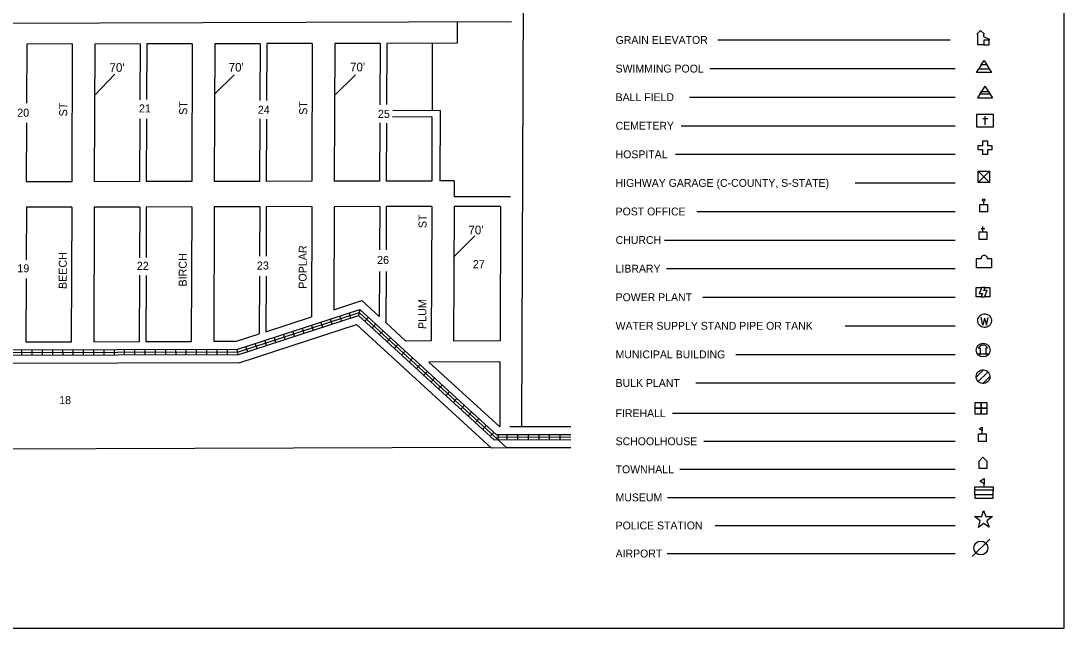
# Model space of a CAD drawing. Extents: x 474165 to 550757, y 15874479 to 16597406.
# Drawn here: x 528545 to 531802, y 15896486 to 15898383 of the extents above; entities that cross this region are included whole.
import ezdxf

# ---------------------------------------------------------------- set-up
doc = ezdxf.new("R2010")
doc.units = 0
for name, color, linetype in [('L10', 7, 'Continuous'), ('L13', 7, 'Continuous'), ('L18', 7, 'Continuous'), ('L2', 7, 'Continuous'), ('L23', 7, 'Continuous'), ('L5', 7, 'Continuous'), ('L9', 7, 'Continuous')]:
    doc.layers.add(name, color=color, linetype=linetype)

msp = doc.modelspace()

# ---------------------------------------------------------------- linework, layer by layer
at = {"layer": 'L10'}
for p, q in [((531552.8, 15898341.3), (531553, 15898341.5)), ((531568.2, 15898307.9), (531568.2, 15898322.9)), ((531551.3, 15898307.9), (531568.2, 15898307.9)), ((531543.6, 15898245.3), (531536, 15898233.3)), ((531560.7, 15898245.3), (531568.3, 15898233.3)), ((531555.1, 15898179), (531531.7, 15898142.6)), ((531555.1, 15898179), (531578.5, 15898142.6)), ((531531.7, 15898142.6), (531578.5, 15898142.6)), ((531548.7, 15898078.2), (531564.1, 15898078.2)), ((531556.1, 15898058.3), (531556.1, 15898084.7)), ((531548.2, 15898008.3), (531548.3, 15898008.3)), ((531533.8, 15897993.8), (531533.8, 15897993.8)), ((531533.6, 15897878.4), (531569, 15897913.3)), ((531533.6, 15897913.3), (531569, 15897878.4)), ((531551.2, 15897809.4), (531551.2, 15897819.4)), ((531549, 15897723.8), (531549, 15897740.7)), ((531543.2, 15897734.5), (531555.1, 15897734.5)), ((531563.3, 15897640), (531563.3, 15897640)), ((531555.7, 15897550), (531544.9, 15897550)), ((531543.3, 15897521.3), (531554.1, 15897521.3)), ((531548.5, 15897432.7), (531543.5, 15897457.1)), ((531554, 15897454.1), (531548.5, 15897432.7)), ((531554, 15897454.1), (531559.5, 15897432.7)), ((531559.5, 15897432.7), (531564.9, 15897456.6)), ((531535, 15897360.2), (531534.9, 15897360.2)), ((531540.9, 15897360.2), (531535, 15897360.2)), ((531541, 15897344.3), (531540.9, 15897360.2)), ((531563.4, 15897360.3), (531557.9, 15897360.3)), ((531557.9, 15897360.3), (531557.9, 15897344.3)), ((531563.2, 15897360.3), (531563.2, 15897360.3)), ((531537, 15897344.3), (531537, 15897344.3)), ((531537, 15897341.8), (531537, 15897344.3)), ((531537, 15897344.3), (531541, 15897344.3)), ((531561.9, 15897341.8), (531537, 15897341.8)), ((531557.9, 15897344.3), (531561.9, 15897344.3)), ((531561.9, 15897344.3), (531561.9, 15897341.8)), ((531527.7, 15897269.8), (531550.7, 15897292.7)), ((531534.2, 15897256.3), (531564.6, 15897286.2)), ((531548.7, 15897250.3), (531570.6, 15897272.3)), ((531546.6, 15897093.5), (531546.6, 15897102.5)), ((531523.3, 15896928), (531523.4, 15896928.1)), ((531552.8, 15896928.1), (531552.8, 15896936.7)), ((531523.3, 15896902.7), (531523.3, 15896917.3)), ((531515.6, 15896710.4), (531569.9, 15896764.7))]:
    msp.add_line(p, q, dxfattribs=at)
for points in [[(531529.9, 15898341.3), (531541.3, 15898352.7), (531553.3, 15898341.3), (531550.8, 15898341.3), (531550.8, 15898334.1), (531568.2, 15898325.8), (531568.2, 15898322.9), (531551.3, 15898322.9), (531551.3, 15898307.9), (531532.4, 15898307.9), (531532.4, 15898341.3)], [(531552.2, 15898258.7), (531560.7, 15898245.3), (531543.6, 15898245.3)], [(531536, 15898233.3), (531568.3, 15898233.3), (531575.6, 15898221.9), (531528.8, 15898221.9)], [(531544.2, 15898162), (531566, 15898162), (531571.4, 15898153.6), (531538.7, 15898153.6)], [(531528.8, 15898051.8), (531581.5, 15898051.8), (531581.5, 15898090.7), (531528.7, 15898090.7)], [(531533.8, 15897993.8), (531548.2, 15897993.9), (531548.2, 15898008.3), (531562.7, 15898008.3), (531562.7, 15897993.9), (531577.1, 15897993.9), (531577.1, 15897979.9), (531562.7, 15897979.9), (531562.7, 15897965.5), (531548.2, 15897965.5), (531548.2, 15897979.9), (531533.8, 15897979.9)], [(531533.6, 15897878.4), (531533.6, 15897913.3), (531569, 15897913.3), (531569, 15897878.4)], [(531539.2, 15897786), (531539.2, 15897809.4), (531563.1, 15897809.4), (531563.2, 15897786)], [(531537.3, 15897699.9), (531537.3, 15897723.8), (531560.7, 15897723.8), (531560.8, 15897699.9)], [(531527.8, 15897550), (531544.9, 15897550), (531537.4, 15897531.3), (531547.7, 15897531.3), (531543.3, 15897521.3), (531527.8, 15897521.3)], [(531555.7, 15897550), (531570.4, 15897550), (531570.4, 15897521.3), (531554.1, 15897521.3), (531562.1, 15897540.9), (531551.7, 15897540.9)], [(531525, 15897172.9), (531525, 15897190.8), (531543, 15897190.8), (531543, 15897172.9)], [(531543, 15897172.9), (531543, 15897190.8), (531561.4, 15897190.8), (531561.4, 15897172.9)], [(531525, 15897155), (531525, 15897172.9), (531543, 15897172.9), (531543, 15897155)], [(531543, 15897155), (531543, 15897172.9), (531561.4, 15897172.9), (531561.4, 15897155)], [(531534.6, 15897069.6), (531534.6, 15897093.5), (531558.5, 15897093.5), (531558.5, 15897069.6)], [(531537.1, 15897108.5), (531546.5, 15897114), (531546.6, 15897102.5)], [(531536.6, 15896984.7), (531536.6, 15897008.1), (531549, 15897020), (531560.5, 15897008.1), (531560.5, 15896984.7)], [(531523.3, 15896928.1), (531581.2, 15896928.1), (531581.2, 15896917.3), (531523.3, 15896917.3)], [(531539, 15896945.7), (531552.8, 15896953.9), (531552.8, 15896936.7)], [(531523.3, 15896892.3), (531581.2, 15896892.3), (531581.2, 15896902.7), (531523.3, 15896902.7)], [(531522.6, 15896834.9), (531545, 15896835), (531551, 15896853.4), (531557.4, 15896835), (531578.9, 15896835), (531561.4, 15896821.5), (531568.4, 15896802.1), (531551, 15896813), (531534.5, 15896801.1), (531540.5, 15896821.5)]]:
    msp.add_lwpolyline(points, close=True, dxfattribs=at)
for points in [[(531542.8, 15897640), (531527.7, 15897640), (531527.7, 15897613.1), (531576.7, 15897613.1), (531576.7, 15897640), (531563.3, 15897640)], [(531581.2, 15896902.7), (531581.2, 15896917.3)]]:
    msp.add_lwpolyline(points, dxfattribs=at)
for centre, radius in [((531551.2, 15897823.2), 3.74), ((531549.5, 15897354.6), 21.4), ((531542, 15896736.8), 21.7)]:
    msp.add_circle(centre, radius, dxfattribs=at)
for centre, radius, start, end in [((531553, 15897640.3), 10.2, 358.3998, 181.5408), ((531549.1, 15897355.5), 14.9, 18.8132, 161.5784)]:
    msp.add_arc(centre, radius, start, end, dxfattribs=at)
for centre in [(531553.9, 15897446.6), (531549.2, 15897271.8)]:
    msp.add_ellipse(centre, major_axis=(10.7, -18.5), ratio=0.99935, dxfattribs=at)
at = {"layer": 'L13'}
for p, q in [((530720.9, 15898323.1), (531446.7, 15898323.1)), ((530695.8, 15898233.8), (531462.4, 15898233.8)), ((530632.6, 15898144.5), (531462.4, 15898144.6)), ((530606.3, 15898055.3), (531462.4, 15898055.3)), ((530588.4, 15897966), (531462.4, 15897966.1)), ((531149.4, 15897876.8), (531462.4, 15897876.8)), ((530655.2, 15897787.5), (531462.4, 15897787.6)), ((530555, 15897698.3), (531462.4, 15897698.3)), ((530561, 15897609), (531462.4, 15897609.1)), ((530674.3, 15897519.8), (531462.4, 15897519.8)), ((531119, 15897430.5), (531462.4, 15897430.6)), ((530777.6, 15897341.3), (531462.4, 15897341.3)), ((530652.3, 15897252), (531462.4, 15897252.1)), ((530579.5, 15897157.5), (531462.4, 15897157.6)), ((530677.3, 15897070), (531462.4, 15897070.1)), ((530602.1, 15896982.4), (531462.4, 15896982.4)), ((530563.9, 15896894.7), (531462.4, 15896894.7)), ((530713.1, 15896807.1), (531462.4, 15896807.1)), ((530562.7, 15896719.4), (531462.4, 15896719.4))]:
    msp.add_line(p, q, dxfattribs=at)
msp.add_lwpolyline([(531802.3, 15899790.8), (522315.8, 15899790.8), (522315.8, 15896486.5), (531802.3, 15896486.5)], close=True, dxfattribs=at)
at = {"layer": 'L18'}
for p, q in [((530076.4, 15898379.5), (528346.4, 15898373.9)), ((529907.5, 15898378.9), (529907.2, 15898312.9)), ((528563.5, 15898310.2), (528562.7, 15898125.7)), ((528705.5, 15898310.6), (528563.5, 15898310.2)), ((528705.5, 15898310.6), (528703.7, 15897880.6)), ((528775.4, 15898310.3), (528773.7, 15897880.3)), ((528917.4, 15898310.8), (528775.4, 15898310.3)), ((528917.4, 15898310.8), (528916.7, 15898136.5)), ((528938.1, 15898310.9), (528937.4, 15898137.6)), ((529080.1, 15898311.3), (528938.1, 15898310.9)), ((529080.1, 15898311.3), (529078.4, 15897881.3)), ((529150.1, 15898311), (529148.3, 15897881)), ((529292.1, 15898311.5), (529150.1, 15898311)), ((529292.1, 15898311.5), (529291.4, 15898133.7)), ((529312.8, 15898311.6), (529312.1, 15898133.6)), ((529454.8, 15898312), (529312.8, 15898311.6)), ((529454.8, 15898312), (529453, 15897882)), ((529524.8, 15898311.7), (529523, 15897881.7)), ((529666.8, 15898312.2), (529524.8, 15898311.7)), ((529666.8, 15898312.2), (529666, 15898120.9)), ((529687.4, 15898312.2), (529686.7, 15898121.9)), ((529907.2, 15898312.9), (529687.4, 15898312.2)), ((529829.4, 15898312.7), (529828.6, 15898102.7)), ((529853.6, 15898102.8), (529706.6, 15898102.3)), ((529853.6, 15898102.8), (529852.7, 15897882.8)), ((528562.4, 15898064.5), (528561.7, 15897880.2)), ((528916.5, 15898076.7), (528915.7, 15897880.8)), ((528937.2, 15898076.6), (528936.4, 15897880.8)), ((529291.1, 15898076.7), (529290.3, 15897881.5)), ((529311.8, 15898075.8), (529311, 15897881.6)), ((529665.8, 15898064), (529665, 15897882.2)), ((529686.4, 15898062.9), (529685.7, 15897882.2)), ((529828.5, 15898082.7), (529705.6, 15898082.3)), ((529828.5, 15898082.7), (529827.7, 15897882.7)), ((528703.7, 15897880.6), (528561.7, 15897880.2)), ((528915.7, 15897880.8), (528773.7, 15897880.3)), ((529078.4, 15897881.3), (528936.4, 15897880.8)), ((529290.3, 15897881.5), (529148.3, 15897881)), ((529453, 15897882), (529311, 15897881.6)), ((529665, 15897882.2), (529523, 15897881.7)), ((529827.7, 15897882.7), (529685.7, 15897882.2)), ((529898.3, 15897882.9), (529852.7, 15897882.8)), ((529898.3, 15897882.9), (529898.1, 15897833)), ((528704, 15897801.2), (528562, 15897800.8)), ((528704, 15897801.2), (528702.2, 15897379.7)), ((528915.9, 15897801.4), (528773.9, 15897800.9)), ((528915.9, 15897801.4), (528915.3, 15897643.3)), ((528936.6, 15897801.5), (528936, 15897644.2)), ((529078.6, 15897801.9), (528936.6, 15897801.5)), ((529078.6, 15897801.9), (529076.9, 15897380.4)), ((529148.6, 15897801.6), (529146.9, 15897381.1)), ((529290.6, 15897802.1), (529148.6, 15897801.6)), ((529290.6, 15897802.1), (529290, 15897648.1)), ((529311.3, 15897802.2), (529310.7, 15897648.3)), ((529453.3, 15897802.6), (529311.3, 15897802.2)), ((529453.3, 15897802.6), (529451.9, 15897458.2)), ((529523.3, 15897802.3), (529521.9, 15897480.9)), ((529665.3, 15897802.8), (529523.3, 15897802.3)), ((529665.3, 15897802.8), (529664.7, 15897667.6)), ((529685.9, 15897802.8), (529685.4, 15897667.3)), ((529827.9, 15897803.3), (529685.9, 15897802.8)), ((529827.9, 15897803.3), (529826.2, 15897383.3)), ((529897.9, 15897802.7), (529896.2, 15897383)), ((530042.9, 15897803.5), (529897.9, 15897803)), ((530074.1, 15897833.6), (529898.1, 15897833)), ((530042.9, 15897803.5), (530041.2, 15897383.5)), ((528562, 15897800.8), (528561.3, 15897636.3)), ((528773.9, 15897800.9), (528772.2, 15897379.9)), ((528561.1, 15897578.7), (528560.2, 15897379.2)), ((528915.1, 15897588.3), (528914.2, 15897380.4)), ((528935.7, 15897587.4), (528934.9, 15897380.5)), ((529289.7, 15897585.2), (529289, 15897405.2)), ((529310.4, 15897585.2), (529309.7, 15897412)), ((529664.4, 15897600.6), (529663.8, 15897459.3)), ((529685.1, 15897600.5), (529684.4, 15897440.5)), ((529521.9, 15897480.9), (529609.3, 15897509.3)), ((529609.3, 15897509.3), (529663.8, 15897459.3)), ((529309.7, 15897412), (529451.9, 15897458.2)), ((529226, 15897315.4), (529593.1, 15897434.7)), ((529593.1, 15897434.7), (530014.5, 15897048.6)), ((529684.4, 15897440.5), (529747.1, 15897383.1)), ((528702.2, 15897379.7), (528560.2, 15897379.2)), ((528914.2, 15897380.4), (528772.2, 15897379.9)), ((529076.9, 15897380.9), (528934.9, 15897380.5)), ((529215.5, 15897381.3), (529146.9, 15897381.1)), ((529215.5, 15897381.3), (529289, 15897405.2)), ((529826.2, 15897383.3), (529747.1, 15897383.1)), ((530041.2, 15897383.5), (529896.2, 15897383)), ((529226, 15897315.4), (527642, 15897310.3)), ((530040.9, 15897317.9), (529818.9, 15897317.3)), ((529818.9, 15897317.3), (530040.1, 15897114.6)), ((530040.9, 15897317.9), (530040.1, 15897114.6)), ((530262, 15897115.3), (530071.1, 15897114.7)), ((530262.2, 15897049.3), (530014.5, 15897048.6))]:
    msp.add_line(p, q, dxfattribs=at)
at = {"layer": 'L2'}
for p, q in [((530118.4, 15899566.4), (530108.1, 15897114.8)), ((530012.8, 15897050.1), (527551.7, 15897042.2))]:
    msp.add_line(p, q, dxfattribs=at)
at = {"layer": 'L23'}
for p, q in [((528838.6, 15898216.4), (528774.8, 15898149.7)), ((529210.6, 15898214.7), (529149.5, 15898153.5)), ((529589.6, 15898214.7), (529524.1, 15898149.2)), ((529962.5, 15897711.4), (529897.3, 15897647))]:
    msp.add_line(p, q, dxfattribs=at)
at = {"layer": 'L5'}
for p, q in [((529219.5, 15897356.4), (529603.2, 15897481)), ((529603.2, 15897481), (530030.4, 15897089.6)), ((529220.8, 15897348.4), (529601.2, 15897472)), ((529222, 15897340.4), (529599.2, 15897462.9)), ((529511, 15897450.8), (529515.8, 15897436.2)), ((529540.3, 15897460.3), (529545.1, 15897445.7)), ((529569.6, 15897469.8), (529574.3, 15897455.2)), ((529599.2, 15897462.9), (530024.2, 15897073.6)), ((529601.2, 15897472), (530062.1, 15897049.7)), ((529619, 15897445.1), (529629.5, 15897456.6)), ((529394, 15897412.8), (529398.7, 15897398.1)), ((529423.2, 15897422.3), (529428, 15897407.6)), ((529452.5, 15897431.8), (529457.3, 15897417.1)), ((529481.8, 15897441.3), (529486.5, 15897426.6)), ((529642, 15897424), (529652.6, 15897435.5)), ((529665.1, 15897402.9), (529675.6, 15897414.4)), ((529306.2, 15897384.2), (529310.9, 15897369.6)), ((529335.4, 15897393.7), (529340.2, 15897379.1)), ((529364.7, 15897403.2), (529369.5, 15897388.6)), ((529688.1, 15897381.8), (529698.7, 15897393.3)), ((529220.8, 15897348.4), (526525.7, 15897339.8)), ((529219.5, 15897356.4), (527610.2, 15897351.2)), ((528547, 15897354.2), (528547, 15897338.2)), ((528579.1, 15897354.3), (528579.1, 15897338.3)), ((528611.2, 15897354.5), (528611.2, 15897338.4)), ((528643.2, 15897354.6), (528643.3, 15897338.5)), ((528675.3, 15897354.7), (528675.4, 15897338.6)), ((528707.4, 15897354.8), (528707.4, 15897338.7)), ((528739.5, 15897354.9), (528739.5, 15897338.8)), ((528771.6, 15897355), (528771.6, 15897338.9)), ((528803.7, 15897355.1), (528803.7, 15897339)), ((528835.7, 15897355.2), (528835.8, 15897339.1)), ((528867.8, 15897355.3), (528867.9, 15897339.2)), ((528899.9, 15897355.4), (528899.9, 15897339.3)), ((528932, 15897355.5), (528932, 15897339.4)), ((528964.1, 15897355.6), (528964.1, 15897339.5)), ((528996.2, 15897355.7), (528996.2, 15897339.6)), ((529028.2, 15897355.8), (529028.3, 15897339.7)), ((529060.3, 15897355.9), (529060.4, 15897339.8)), ((529092.4, 15897356), (529092.4, 15897340)), ((529124.5, 15897356.1), (529124.5, 15897340.1)), ((529156.6, 15897356.2), (529156.6, 15897340.2)), ((529188.7, 15897356.3), (529188.7, 15897340.3)), ((529247.7, 15897365.2), (529252.4, 15897350.6)), ((529276.9, 15897374.7), (529281.7, 15897360.1)), ((529711.2, 15897360.7), (529721.7, 15897372.2)), ((529734.2, 15897339.6), (529744.8, 15897351.1)), ((529222, 15897340.4), (527610.1, 15897335.2)), ((529757.2, 15897318.4), (529767.8, 15897330)), ((529780.3, 15897297.3), (529790.8, 15897308.8)), ((529803.3, 15897276.2), (529813.9, 15897287.7)), ((529826.4, 15897255.1), (529836.9, 15897266.6)), ((529849.4, 15897234), (529860, 15897245.5)), ((529872.5, 15897212.9), (529883, 15897224.4)), ((529895.5, 15897191.8), (529906.1, 15897203.3)), ((529918.5, 15897170.6), (529929.1, 15897182.2)), ((529941.6, 15897149.5), (529952.1, 15897161)), ((529964.6, 15897128.4), (529975.2, 15897139.9)), ((529987.7, 15897107.3), (529998.2, 15897118.8)), ((530010.7, 15897086.2), (530021.3, 15897097.7)), ((530262.1, 15897090.3), (530030.4, 15897089.6)), ((530036.6, 15897073.3), (530036.6, 15897089.9)), ((530063.5, 15897073.4), (530063.5, 15897090)), ((530096.6, 15897073.5), (530096.6, 15897090.1)), ((530129.7, 15897073.6), (530129.7, 15897090.2)), ((530162.8, 15897073.7), (530162.8, 15897090.3)), ((530195.9, 15897073.8), (530195.9, 15897090.4)), ((530229.1, 15897073.9), (530229, 15897090.5)), ((530262.2, 15897074.3), (530024.2, 15897073.6)), ((530262.1, 15897082.3), (530030.4, 15897081.6)), ((530262.2, 15897050.3), (530062.1, 15897049.7))]:
    msp.add_line(p, q, dxfattribs=at)
for points in [[(529603.2, 15897481), (529599.2, 15897462.9)], [(529219.5, 15897356.4), (529222, 15897340.4)]]:
    msp.add_lwpolyline(points, dxfattribs=at)

# ---------------------------------------------------------------- texts
at = {"layer": 'L13'}
for s, rotation, p in [('GRAIN ELEVATOR', 0.0001, (530401.9, 15898310.8)), ('SWIMMING POOL', 0.0005, (530401.9, 15898221.5)), ('BALL FIELD', 0.0005, (530401.9, 15898132.3)), ('CEMETERY', 0.0005, (530401.9, 15898043)), ('HOSPITAL', 0.0005, (530401.9, 15897953.8)), ('HIGHWAY GARAGE (C-COUNTY, S-STATE)', 0.0005, (530401.9, 15897864.5)), ('POST OFFICE', 0.0005, (530401.9, 15897775.3)), ('CHURCH', 0.0005, (530401.9, 15897686.1)), ('LIBRARY', 0.0005, (530401.9, 15897596.8)), ('POWER PLANT', 0.0005, (530401.9, 15897507.5)), ('WATER SUPPLY STAND PIPE OR TANK', 0.0005, (530401.9, 15897418.3)), ('MUNICIPAL BUILDING', 0.0005, (530401.9, 15897329)), ('BULK PLANT', 0.0005, (530401.9, 15897239.8)), ('FIREHALL', 0.0005, (530401.9, 15897145.3)), ('SCHOOLHOUSE', 0.0005, (530401.9, 15897057.8)), ('TOWNHALL', 0.0005, (530401.9, 15896970.1)), ('MUSEUM', 0.0005, (530401.9, 15896882.5)), ('POLICE STATION', 0.0005, (530401.9, 15896794.8)), ('AIRPORT', 0.0005, (530401.9, 15896707.2))]:
    msp.add_text(s, height=24.51, rotation=rotation, dxfattribs=at).set_placement(p)
at = {"layer": 'L23'}
for rotation, p in [(0.1856, (528821.8, 15898223.5)), (0.1856, (529193.8, 15898224.2)), (0.1816, (529572.8, 15898224.9)), (0.1857, (529942.4, 15897716.2))]:
    msp.add_text("70'", height=26.96, rotation=rotation, dxfattribs=at).set_placement(p)
for s, p in [('20', (528533.6, 15898083.5)), ('21', (528913.6, 15898096.7)), ('24', (529284.7, 15898092.6)), ('25', (529659.8, 15898079.9)), ('26', (529657.2, 15897623.6)), ('19', (528533.9, 15897597.7)), ('22', (528907, 15897605.3)), ('23', (529281.9, 15897606.3)), ('27', (529956.2, 15897610.5)), ('18', (528664.4, 15897186.1))]:
    msp.add_text(s, height=25, dxfattribs=at).set_placement(p)
at = {"layer": 'L9'}
for s, rotation, p in [('ST', 89.7655, (529064.2, 15898089.3)), ('ST', 89.7655, (529438.9, 15898089.4)), ('ST', 89.7655, (528689.5, 15898084.4)), ('ST', 89.7654, (529811.5, 15897735.6)), ('POPLAR', 89.7655, (529437.2, 15897546.2)), ('BEECH', 89.7648, (528687.9, 15897545.3)), ('BIRCH', 89.7648, (529062.6, 15897553.1)), ('PLUM', 89.7654, (529810.9, 15897420.4))]:
    msp.add_text(s, height=25, rotation=rotation, dxfattribs=at).set_placement(p)

doc.saveas('drawing.dxf')
